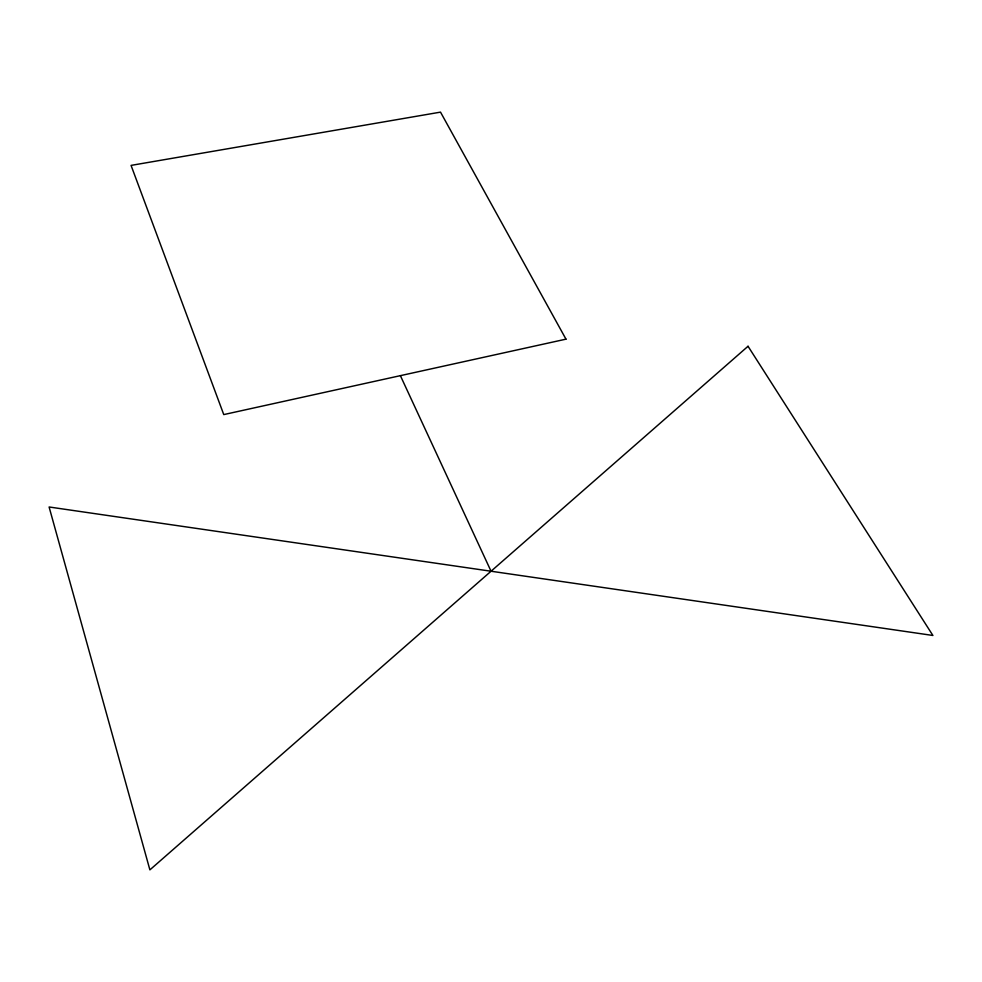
<?xml version="1.0" encoding="UTF-8"?>
<svg xmlns="http://www.w3.org/2000/svg" width="982" height="982" viewBox="0 0 982 982"><rect width="100%" height="100%" fill="white"/><g stroke="black" fill="none" stroke-linecap="round" stroke-linejoin="round"><path stroke-width="1.47" d="M400.386 375.664L491.049 571.229M748.038 346.265L149.89 869.868L49.1 506.982L932.9 635.464L748.038 346.265M565.976 339.158L223.761 414.588L131.06 165.393L440.513 112.132L565.976 339.158"/></g></svg>
